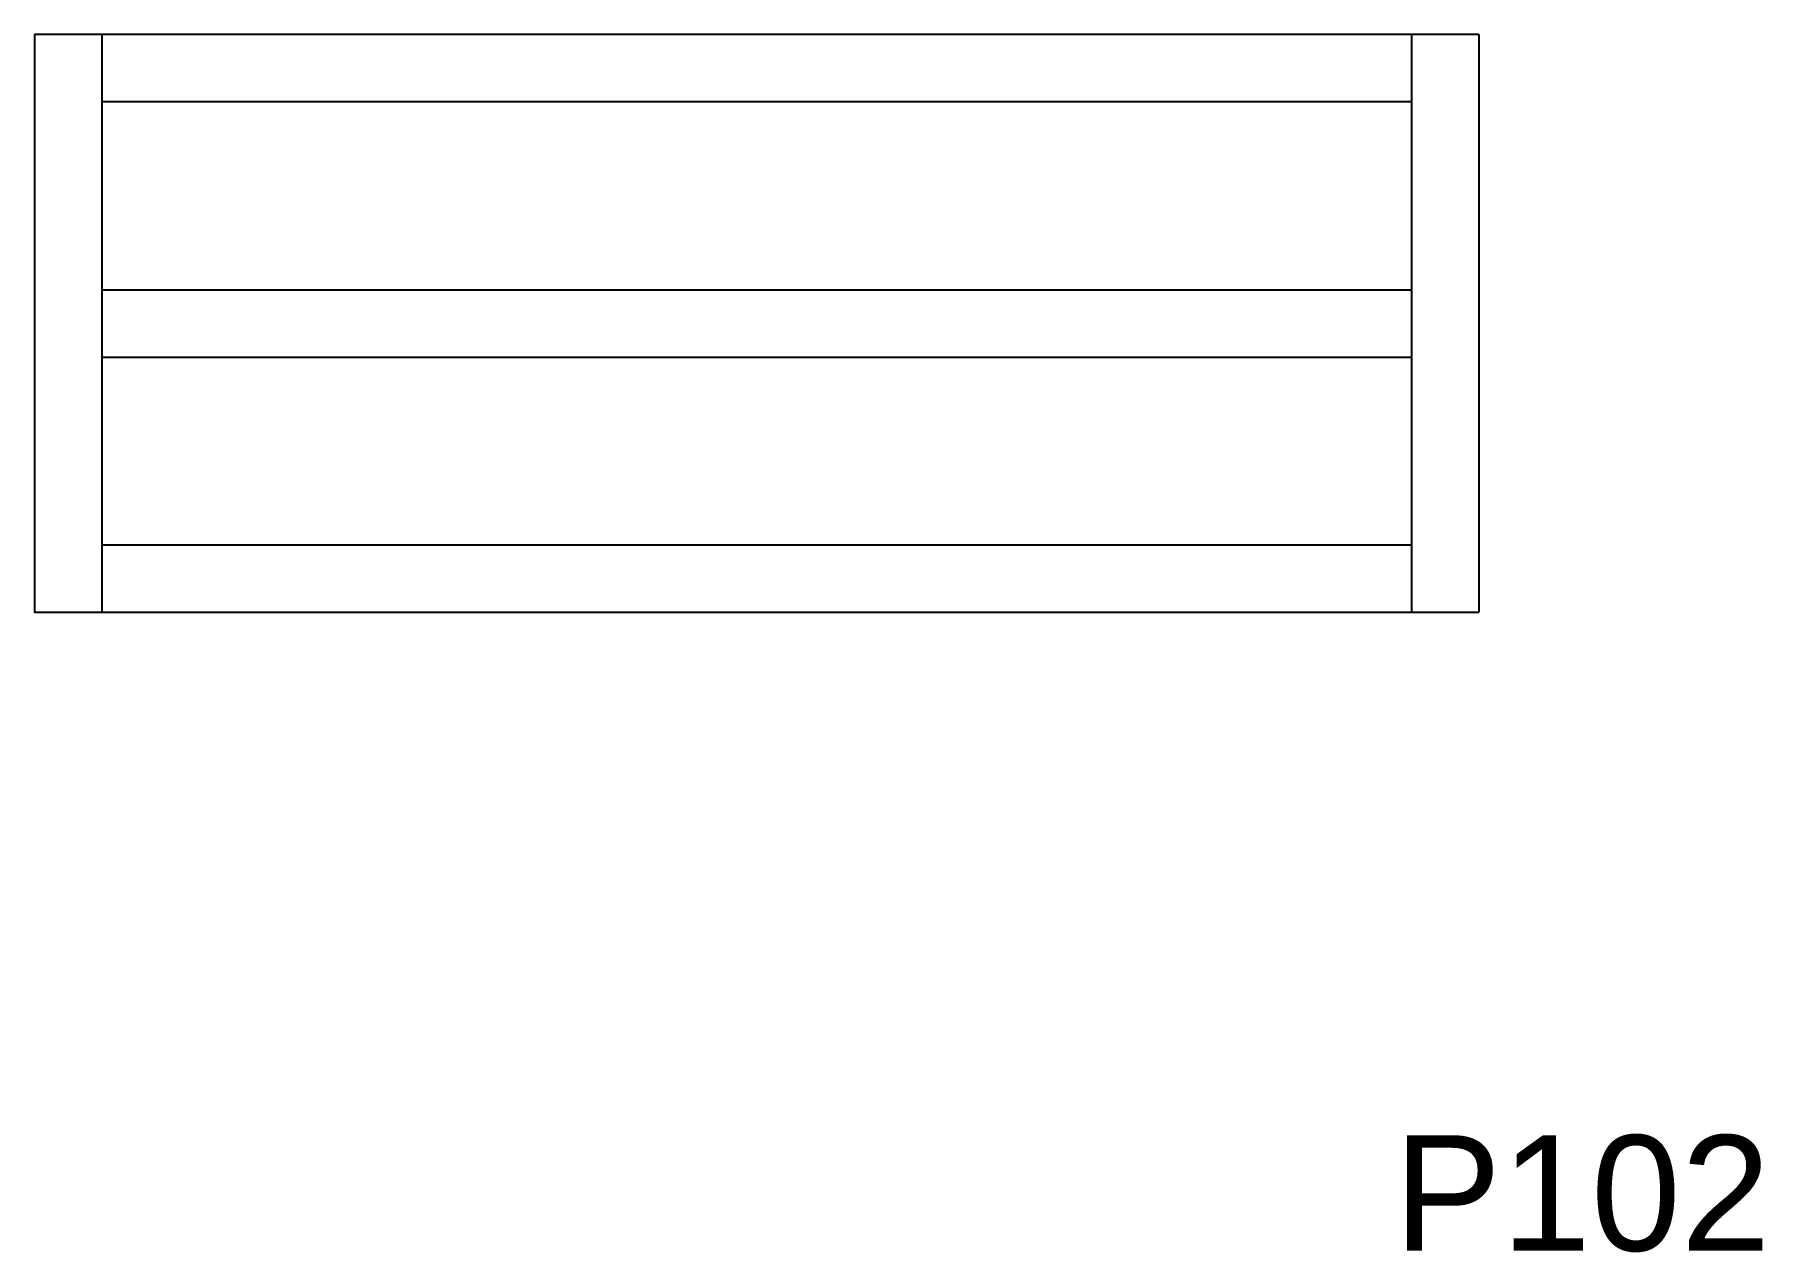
# Model space of a CAD drawing. Extents: x 2001 to 2181, y 15678 to 15804.
import ezdxf

# ---------------------------------------------------------------- set-up
doc = ezdxf.new("R2010")
doc.units = 0
for name, color, linetype in [('5', 5, 'Continuous'), ('Painéis', 200, 'Continuous'), ('SARR_2.2x7', 40, 'Continuous')]:
    doc.layers.add(name, color=color, linetype=linetype)
doc.styles.get("Standard").update_dxf_attribs({"font": 'arial.ttf'})

msp = doc.modelspace()

# ---------------------------------------------------------------- linework, layer by layer
at = {"layer": 'Painéis'}
for points in [[(2001.25, 15804.15), (2001.25, 15744.15), (2151.25, 15744.15)], [(2151.25, 15804.15), (2001.25, 15804.15)], [(2151.25, 15804.15), (2151.25, 15744.15)]]:
    msp.add_lwpolyline(points, dxfattribs=at)
at = {"layer": 'SARR_2.2x7', "linetype": 'Continuous'}
for p, q in [((2008.25, 15804.15), (2008.25, 15744.15)), ((2144.25, 15797.15), (2008.25, 15797.15)), ((2008.25, 15777.65), (2144.25, 15777.65)), ((2008.25, 15770.65), (2144.25, 15770.65)), ((2008.25, 15751.15), (2144.25, 15751.15))]:
    msp.add_line(p, q, dxfattribs=at)
msp.add_lwpolyline([(2144.25, 15804.15), (2144.25, 15744.15)], dxfattribs=at)

# ---------------------------------------------------------------- texts
at = {"layer": '5', "linetype": 'Continuous'}
msp.add_text('P102', height=12, rotation=360, dxfattribs=at).set_placement((2142.39, 15677.84))

doc.saveas('drawing.dxf')
